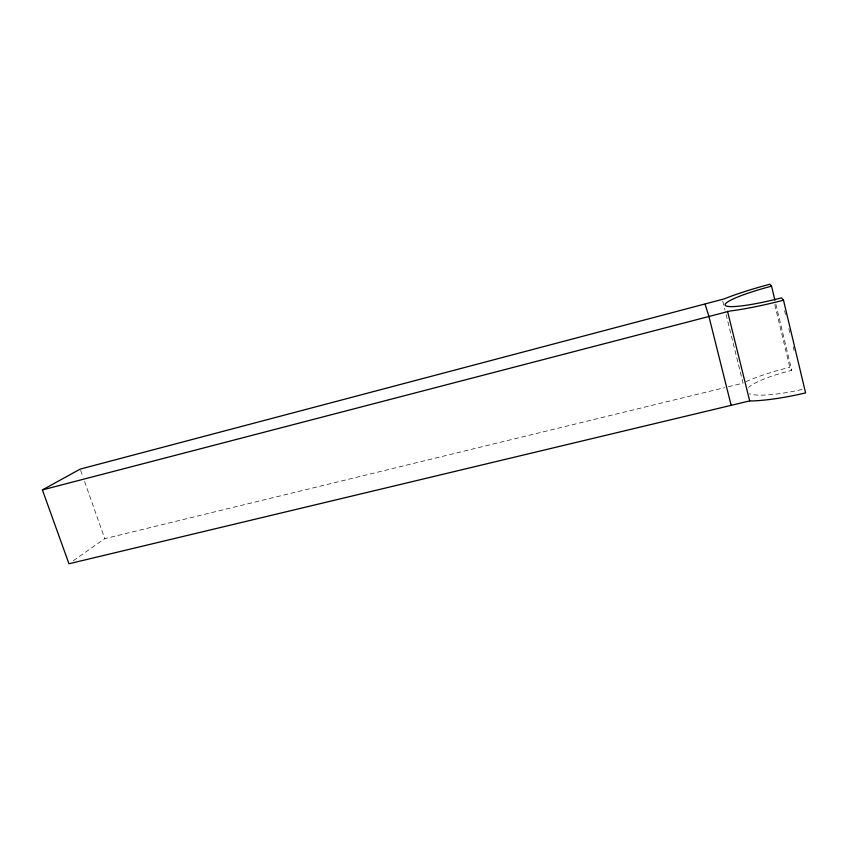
<?xml version="1.0" encoding="UTF-8"?>
<svg xmlns="http://www.w3.org/2000/svg" width="848" height="848" viewBox="0 0 848 848"><rect width="100%" height="100%" fill="white"/><g stroke="black" fill="none" stroke-linecap="round" stroke-linejoin="round"><path stroke-width="0.64" stroke-dasharray="4.24 3.18" d="M73.299 560.719L104.749 538.66L724.605 387.653M728.347 386.741L743.071 383.158L725.273 311.28M774.807 304.686L789.827 367.301L791.735 370.396A52.915 10.441 -12.8 0 0 748.572 387.388M80.645 470.333L82.839 476.544M84.588 481.516L104.749 538.66M722.729 301.008L724.955 309.997M775.825 304.04L791.735 370.396M784.57 310.718L785.492 314.576M788.863 328.717L789.785 332.575M793.156 346.715L794.078 350.574M802.017 389.433A52.915 10.441 -12.8 0 1 749.261 393.758M745.954 381.685A72.218 14.257 -12.8 0 1 789.827 367.301"/><path stroke-width="1.27" d="M771.542 286.168A53.625 6.901 -14.2 0 0 725.358 305.428A53.625 6.901 -14.2 0 0 781.496 297.86L783.499 300.203L805.6 392.9A72.218 14.257 -12.8 0 1 752.102 400.956L749.674 400.903L68.964 563.761L42.4 489.911L80.21 469.092L724.33 298.856A73.193 9.423 -14.2 0 1 769.899 284.239L771.542 286.168L774.913 300.203M42.4 489.911L729.905 311.036A73.193 9.423 -14.2 0 0 783.499 300.203M705.101 304.294L708.833 316.103L731.156 405.333M727.51 311.237L749.674 400.903"/></g></svg>
